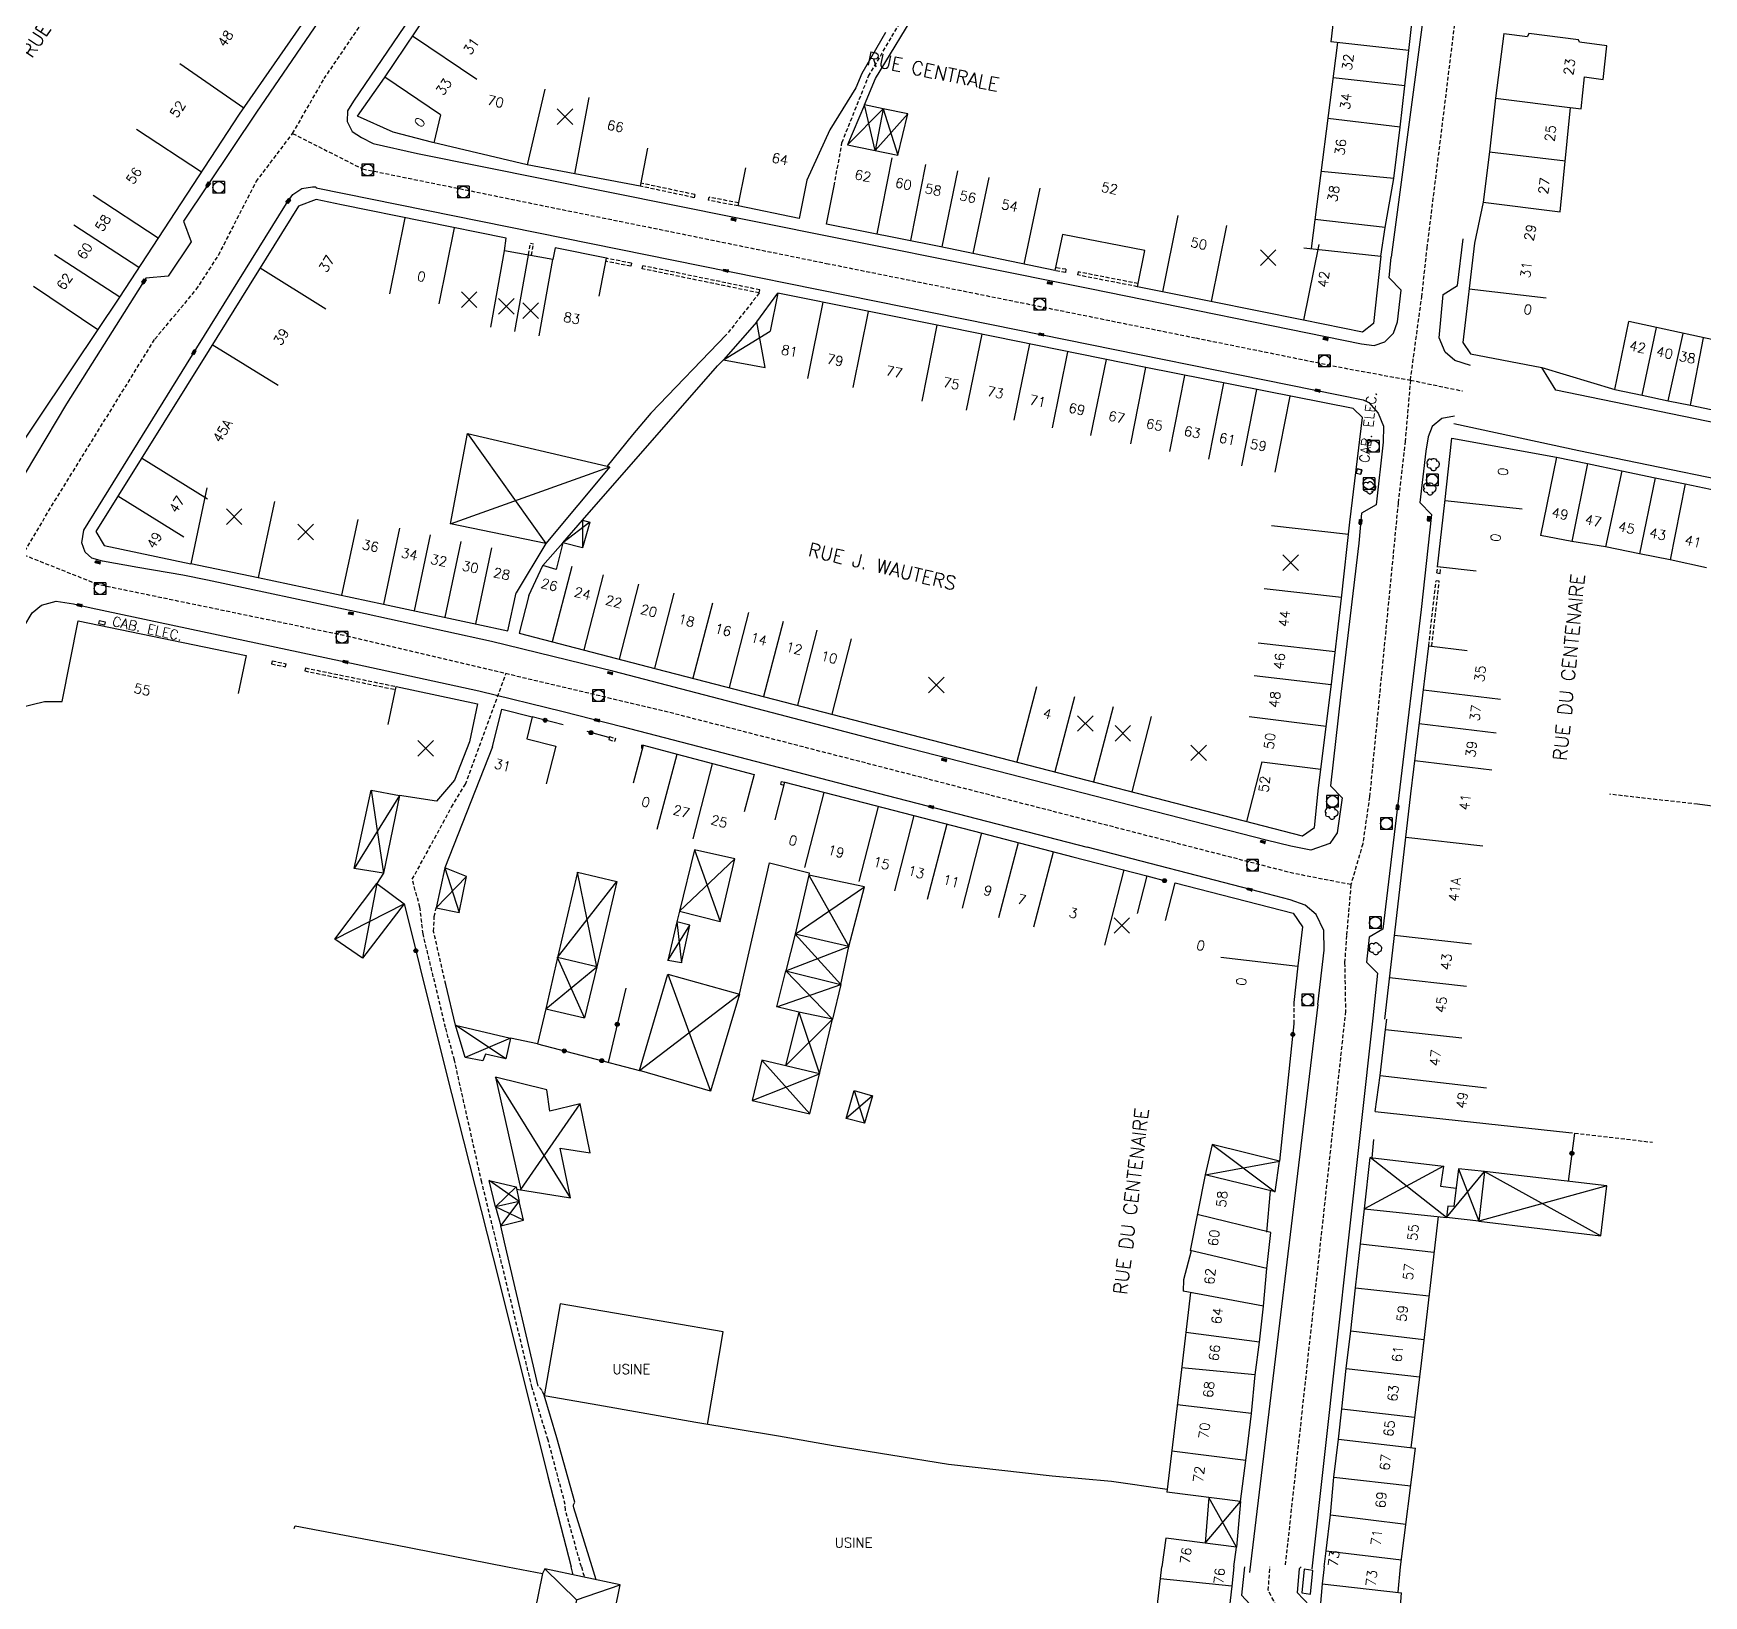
# Model space of a CAD drawing. Header units: millimetres. Extents: x 109000 to 110000, y 124000 to 125001.
# Drawn here: x 109136.8 to 109352, y 124496.3 to 124697.6 of the extents above; entities that cross this region are included whole.
import ezdxf
from ezdxf.enums import TextEntityAlignment as Align

# ---------------------------------------------------------------- set-up
doc = ezdxf.new("R2010")
doc.units = ezdxf.units.MM
doc.linetypes.add('DASHED', pattern=[0.75, 0.5, -0.25])
doc.layers.get('0').update_dxf_attribs({"linetype": 'CONTINUOUS'})
for name, color, linetype in [('W0001', 6, 'DASHED'), ('W0008', 7, 'CONTINUOUS'), ('W0100', 7, 'CONTINUOUS'), ('W0112', 1, 'DASHED'), ('W0300', 7, 'CONTINUOUS'), ('W0322', 7, 'CONTINUOUS'), ('W0400', 7, 'CONTINUOUS'), ('W0420', 7, 'CONTINUOUS'), ('W0984', 7, 'CONTINUOUS'), ('W0989', 7, 'CONTINUOUS'), ('W0991', 7, 'CONTINUOUS'), ('W1102', 7, 'CONTINUOUS')]:
    doc.layers.add(name, color=color, linetype=linetype)
doc.styles.get("Standard").update_dxf_attribs({"font": 'romans.shx', "width": 0.85})

# ---------------------------------------------------------------- blocks, each defined once
blk = doc.blocks.new('t322o')
at = {"color": 0, "linetype": 'Continuous'}
for radius in [0.25, 0.15]:
    blk.add_circle((0, 0), radius, dxfattribs=at)
blk = doc.blocks.new('t991o')
at = {"color": 0, "linetype": 'Continuous'}
for p, q in [((-1, 1), (1, -1)), ((-1, -1), (1, 1))]:
    blk.add_line(p, q, dxfattribs=at)
blk = doc.blocks.new('T420')
for p, q in [((0.75, 0.75), (-0.75, 0.75)), ((-0.75, 0.75), (-0.75, -0.75)), ((0.75, 0.75), (0.75, -0.75)), ((0.75, -0.75), (-0.75, -0.75))]:
    blk.add_line(p, q)
blk.add_ellipse((0, 0), major_axis=(-0.53, 0.53), ratio=1, start_param=3.926991, end_param=10.210176)
blk = doc.blocks.new('T300')
for p, q in [((-0.8, 0.51), (-0.86, 0.34)), ((-0.86, 0.34), (-0.86, 0.17)), ((-0.86, 0.17), (-0.74, 0.06)), ((-0.69, 0.63), (-0.8, 0.51)), ((-0.8, -0.06), (-0.74, 0.06)), ((-0.74, 0.06), (-0.69, 0.11)), ((-0.57, 0.69), (-0.69, 0.63)), ((-0.46, 0.69), (-0.57, 0.69)), ((-0.29, 0.63), (-0.46, 0.69)), ((-0.29, 0.63), (-0.17, 0.74)), ((-0.23, 0.57), (-0.29, 0.63)), ((-0.17, 0.74), (-0.06, 0.8)), ((-0.06, 0.8), (0.06, 0.8)), ((0.06, 0.8), (0.23, 0.74)), ((0.23, 0.74), (0.34, 0.63)), ((0.34, 0.63), (0.4, 0.51)), ((0.46, 0.46), (0.34, 0.46)), ((0.4, 0.51), (0.4, 0.46)), ((0.57, 0.4), (0.46, 0.46)), ((0.57, 0.4), (0.69, 0.29)), ((0.69, 0.29), (0.74, 0.17)), ((0.74, 0.06), (0.69, -0.17)), ((0.74, 0.17), (0.74, 0.06)), ((-0.8, -0.17), (-0.8, -0.06)), ((-0.8, -0.23), (-0.8, -0.17)), ((-0.74, -0.34), (-0.8, -0.23)), ((-0.69, -0.4), (-0.74, -0.34)), ((-0.51, -0.46), (-0.69, -0.4)), ((-0.4, -0.46), (-0.51, -0.46)), ((-0.4, -0.46), (-0.34, -0.46)), ((-0.34, -0.46), (-0.34, -0.4)), ((-0.34, -0.51), (-0.34, -0.46)), ((-0.29, -0.63), (-0.34, -0.51)), ((-0.17, -0.74), (-0.29, -0.63)), ((-0.06, -0.8), (-0.17, -0.74)), ((0.06, -0.8), (-0.06, -0.8)), ((0.17, -0.74), (0.06, -0.8)), ((0.23, -0.69), (0.17, -0.74)), ((0.29, -0.46), (0.23, -0.46)), ((0.29, -0.63), (0.23, -0.69)), ((0.46, -0.4), (0.29, -0.46)), ((0.34, -0.51), (0.29, -0.63)), ((0.34, -0.51), (0.34, -0.46)), ((0.57, -0.34), (0.46, -0.4)), ((0.63, -0.29), (0.57, -0.34)), ((0.69, -0.17), (0.63, -0.29))]:
    blk.add_line(p, q)
blk = doc.blocks.new('T400')
for p, q in [((-0.15, 0.3), (0.15, 0.3)), ((-0.15, -0.25), (-0.15, 0.3)), ((-0.15, 0.15), (0.15, 0.15)), ((-0.15, 0), (0.15, 0)), ((0.15, 0.3), (0.15, -0.25)), ((-0.15, -0.15), (0.15, -0.15)), ((-0.15, -0.25), (-0.15, -0.3)), ((-0.15, -0.3), (0.15, -0.3)), ((0.15, -0.3), (0.15, -0.25))]:
    blk.add_line(p, q)

msp = doc.modelspace()

# ---------------------------------------------------------------- linework, layer by layer
at = {"layer": 'W0001'}
msp.add_line((109314.21, 124652.92), (109320.92, 124651.53), dxfattribs=at)
for points in [[(109239.97, 124677.95), (109240.97, 124683.52), (109244.39, 124692.07), (109247.41, 124697.21), (109250.77, 124702.81), (109252.72, 124706.29), (109257.24, 124712.16), (109262.34, 124716.93), (109273.18, 124725.71), (109274.39, 124727), (109275.04, 124728.71), (109280.72, 124750)], [(109316.36, 124669.94), (109325.2, 124741.64), (109325.66, 124743.72), (109326.02, 124746.69), (109326.29, 124750)], [(109170.19, 124684.7), (109174.25, 124691.77), (109183.62, 124705.54)], [(109131.44, 124623.8), (109139.53, 124637.32), (109152.44, 124658.21), (109157.77, 124664.59), (109160.66, 124669.04), (109165.5, 124678.5), (109170.19, 124684.7), (109179.21, 124680.14), (109238.95, 124667.97), (109286.56, 124658.36), (109306.39, 124654.34), (109314.21, 124652.92), (109313.52, 124645.07), (109312.62, 124637.07), (109308.94, 124599.22), (109308.06, 124593.19), (109306.54, 124587.91), (109299.17, 124589.35), (109218.56, 124610.15), (109177.56, 124619.85), (109145.1, 124626.58), (109135.41, 124630.44)], [(109314.21, 124652.92), (109315.66, 124663.65), (109316.36, 124669.94)], [(109207.39, 124500), (109205.33, 124507.34), (109205.31, 124508.04), (109203.1, 124516.33), (109201.05, 124523.09), (109194.56, 124549.56), (109191.04, 124565.3), (109189.89, 124569.49), (109187, 124581.56), (109186.59, 124585), (109185.61, 124588.6), (109190.67, 124597.9), (109192.45, 124600.84), (109197.67, 124615.09)], [(109306.54, 124587.91), (109305.97, 124581.36), (109305.73, 124577.84), (109305.84, 124571.59)], [(109207.39, 124500), (109207.77, 124498.66)]]:
    msp.add_lwpolyline(points, dxfattribs=at)
at = {"layer": 'W0001', "flags": 128}
msp.add_lwpolyline([(109305.84, 124571.59), (109298.07, 124500.2)], dxfattribs=at)
at = {"layer": 'W0001'}
msp.add_lwpolyline([(109417.98, 124328.29), (109398.76, 124336.85), (109396.29, 124337.89), (109330.29, 124365.67), (109302.06, 124377.5), (109301.2, 124378.76), (109296.74, 124380.72), (109293.19, 124381.15, -0.394738), (109283.92, 124392.13), (109285.38, 124404.7), (109286.37, 124405.98), (109292.8, 124462.14), (109296.02, 124490.3), (109296.99, 124491.17), (109297.3, 124494.25), (109296.59, 124495.62), (109295.89, 124496.99), (109296.11, 124500)], format="xyb", dxfattribs=at)
at = {"layer": 'W0008'}
msp.add_line((109246.8, 124599.42), (109272.55, 124592.76), dxfattribs=at)
for points in [[(109321.8, 124750), (109321.67, 124749.51), (109323.41, 124747.46), (109323.1, 124744.8), (109320.85, 124743.16), (109317.16, 124711.94), (109316.03, 124700.99), (109311.74, 124668.76)], [(109179.83, 124708.4), (109165.54, 124687.43), (109156.12, 124673.39), (109157.12, 124670.75), (109154.15, 124666.3), (109151.29, 124666.07), (109141.04, 124649.88), (109131.69, 124634.24), (109125.12, 124622.63), (109117.75, 124609.1), (109111.81, 124597.17), (109102.58, 124578.17)], [(109187.54, 124702.89), (109178.02, 124688.86), (109177.24, 124687.62), (109177.21, 124686.25), (109177.87, 124684.95), (109179.06, 124684.19), (109180.58, 124683.43), (109186.29, 124682.11), (109227.51, 124673.82), (109272.88, 124664.71), (109307.89, 124657.62), (109309.54, 124657.39), (109310.9, 124657.86), (109312.03, 124658.97), (109312.52, 124660.42), (109313.01, 124664.53), (109311.48, 124666.12), (109311.74, 124668.76)], [(109248.31, 124605.79), (109211.6, 124615.37), (109195.8, 124619.26), (109178.16, 124623.09), (109159.24, 124627.13), (109156.05, 124627.78), (109150.24, 124628.77), (109145.68, 124629.59), (109144.3, 124629.99), (109143.47, 124630.75), (109143.02, 124631.96), (109143.29, 124633.6), (109157.84, 124657.08), (109169.4, 124675.69), (109170.23, 124676.84), (109171.37, 124677.62), (109172.74, 124677.85), (109173.18, 124677.85), (109173.21, 124677.68), (109222.88, 124667.66), (109260.25, 124660.11), (109308.11, 124650.4), (109308.84, 124650.02), (109310.03, 124648.68), (109310.75, 124647.01), (109310.7, 124644.94), (109309.81, 124636.87), (109307.89, 124635.76), (109307.55, 124631.92), (109305.26, 124612.45), (109303.92, 124600.63), (109305.41, 124599.08), (109304.76, 124594.58), (109303.81, 124593.23), (109301.39, 124592.37), (109298.81, 124592.89), (109295.63, 124593.64), (109248.31, 124605.79)], [(109321.93, 124654.8), (109319.93, 124655.44), (109318.7, 124656.51), (109317.92, 124658.39), (109318.43, 124663.97), (109320.28, 124665.12), (109320.98, 124671.12)], [(109438.88, 124629.84), (109397.69, 124638.23), (109388.06, 124640.28), (109332.94, 124651.64), (109331.12, 124654.54)], [(109319.9, 124648.26), (109318.24, 124647.98), (109317, 124646.95), (109316.49, 124645.6), (109316.19, 124643.79), (109315.41, 124637.16), (109316.94, 124635.6), (109315.57, 124623.37), (109312.73, 124599.41), (109310.65, 124582.18), (109308.88, 124581.15), (109308.55, 124577.94), (109309.98, 124576.5), (109309.38, 124570.71)], [(109098.82, 124533.11), (109101.3, 124539.67), (109105.28, 124549.95), (109122.98, 124595.78), (109126.62, 124604.91), (109130.16, 124612.12), (109136.65, 124622.95), (109137.84, 124623.93), (109139.73, 124624.44), (109141.94, 124624.09), (109144.22, 124623.6), (109178.38, 124616.32), (109194.16, 124612.87), (109205.04, 124610.24), (109212.61, 124608.29), (109223.5, 124605.45), (109232.92, 124602.99), (109246.8, 124599.42)], [(109302.29, 124572.47), (109303.1, 124579.45), (109303.05, 124581.99), (109302.07, 124584.08), (109300.63, 124585.28), (109298.7, 124585.95), (109294.75, 124586.97), (109272.55, 124592.76)], [(109292.84, 124500), (109292.45, 124496.35), (109294.07, 124494.58), (109293.8, 124491.61), (109291.87, 124490.73), (109288.62, 124463.06), (109284.38, 124427.16), (109280.31, 124389.97), (109278.88, 124377.68), (109280.22, 124376.4), (109279.36, 124369.57)], [(109300.22, 124496.64), (109301.33, 124496.5), (109301.63, 124499.54), (109300.52, 124499.71), (109300.22, 124496.64)]]:
    msp.add_lwpolyline(points, dxfattribs=at)
for points in [[(109319.79, 124647.33), (109335.91, 124643.86), (109392.67, 124632.19), (109449.94, 124620.52), (109458.7, 124618.59, -0.383185), (109460.78, 124614.58), (109454.86, 124590.73), (109444.41, 124554.9), (109432.52, 124515.7), (109427.81, 124500)], [(109300.15, 124500), (109299.89, 124499.74), (109299.62, 124496.7), (109301.24, 124495), (109298.14, 124469.64), (109294.43, 124437.75), (109291.16, 124405.62), (109289.34, 124404.45), (109287.88, 124391.95, 0.314191), (109290.47, 124386.22, 0.069377), (109293.37, 124385.02), (109295.34, 124385.84), (109306.38, 124381.26), (109328.8, 124371.71), (109366, 124355.98), (109398.93, 124341.96), (109400.38, 124339.83), (109410.14, 124335.57, 0.463651), (109414.4, 124338.53), (109413.79, 124349.59)]]:
    msp.add_lwpolyline(points, format="xyb", dxfattribs=at)
at = {"layer": 'W0100'}
for points in [[(109243.85, 124688.4), (109245.28, 124691.79), (109249.16, 124698.15), (109253.82, 124706.15), (109257.16, 124710.39), (109264.21, 124717.05), (109275.56, 124726.3), (109276.61, 124730.54), (109277.25, 124732.87), (109281.86, 124750)], [(109178.5, 124708.93), (109173.68, 124702.17), (109163.31, 124687.18), (109152.82, 124671.19), (109147.9, 124663.63), (109141.95, 124654.76), (109136.75, 124646.98), (109130.24, 124637.23), (109128.76, 124636.82), (109121.08, 124640.74), (109110.87, 124645.99), (109113.84, 124651.53)], [(109305.48, 124709.9), (109303.94, 124696.51)], [(109215.9, 124682.83), (109214.97, 124677.92), (109200.4, 124680.68), (109188.24, 124683.56), (109183.15, 124684.86), (109178.56, 124686.92), (109182.01, 124691.88), (109188.67, 124701.77)], [(109314.01, 124695.38), (109314.81, 124702.84)], [(109326.22, 124697.58), (109325.18, 124689.25)], [(109326.22, 124697.58), (109329.29, 124697.19)], [(109333.51, 124674.62), (109334.85, 124688.04), (109336.21, 124687.9), (109336.64, 124692), (109339.03, 124691.64), (109339.52, 124695.98), (109335.97, 124696.47), (109335.84, 124696.78), (109329.47, 124697.58), (109329.29, 124697.19)], [(109304.81, 124696.41), (109301.42, 124669.89)], [(109314.01, 124695.38), (109303.94, 124696.51)], [(109313.48, 124690.84), (109314.01, 124695.38)], [(109313.48, 124690.84), (109304.24, 124691.89)], [(109312.88, 124685.51), (109313.48, 124690.84)], [(109325.18, 124689.25), (109324.38, 124682.33)], [(109325.18, 124689.25), (109335.1, 124688.01)], [(109245.26, 124682.52), (109243.85, 124688.4), (109241.68, 124683.26), (109246.29, 124687.87), (109243.85, 124688.4)], [(109248.15, 124681.93), (109249.47, 124687.23), (109246.29, 124687.87), (109245.26, 124682.52), (109249.47, 124687.23)], [(109246.29, 124687.87), (109248.15, 124681.93)], [(109312.88, 124685.51), (109303.57, 124686.64)], [(109312.08, 124678.92), (109312.88, 124685.51)], [(109241.68, 124683.26), (109248.15, 124681.93)], [(109324.38, 124682.33), (109323.59, 124675.84)], [(109324.38, 124682.33), (109334.17, 124681.2)], [(109236.45, 124678.67), (109235.45, 124673.77), (109227.58, 124675.37), (109228.57, 124680.27)], [(109310.4, 124668.91), (109309.46, 124660.24), (109308.04, 124659.09), (109300.41, 124660.63), (109288.5, 124663.06), (109279.05, 124664.96), (109279.98, 124669.62), (109269.38, 124671.69), (109268.4, 124667.04), (109253.5, 124670.16), (109238.99, 124673.04), (109239.97, 124677.95)], [(109312.08, 124678.92), (109302.69, 124679.8)], [(109310.95, 124672.59), (109312.08, 124678.92)], [(109209.67, 124663.72), (109210.65, 124668.62), (109204.02, 124669.95), (109203.71, 124668.46), (109197.49, 124669.58), (109197.71, 124671.2), (109176.5, 124675.51), (109173.23, 124676.21), (109170.95, 124675.33), (109159.43, 124656.83), (109144.85, 124633.4), (109145.91, 124631.61), (109157.07, 124629.27), (109157.08, 124629.3), (109165.75, 124627.51), (109181.88, 124624.04), (109193.92, 124621.49), (109197.93, 124620.62), (109199, 124625.51)], [(109323.59, 124675.84), (109322.48, 124670.59)], [(109323.59, 124675.84), (109333.51, 124674.62)], [(109310.95, 124672.59), (109301.9, 124673.64)], [(109310.4, 124668.91), (109310.95, 124672.59)], [(109322.48, 124670.59), (109320.96, 124657.78), (109321.96, 124656.31), (109331.12, 124654.54)], [(109200.64, 124625.15), (109199.39, 124620.31), (109217.04, 124615.73), (109253.73, 124606.25), (109300.26, 124594.21), (109300.29, 124594.2), (109301.85, 124595.29), (109302.38, 124600.4), (109303.98, 124613.4), (109305.31, 124624.82), (109306.41, 124634.61), (109308.05, 124648.12), (109306.82, 124649.28), (109280.1, 124654.53), (109254.97, 124659.66), (109232.71, 124664.12), (109231.73, 124659.22)], [(109229.98, 124660.45), (109232.71, 124664.12)], [(109225.7, 124655.54), (109231.07, 124654.53), (109229.98, 124660.45), (109225.7, 124655.54), (109231.73, 124659.22)], [(109340.56, 124651.71), (109342.34, 124660.47)], [(109367.55, 124654.95), (109356.99, 124657.28), (109342.34, 124660.47)], [(109226.1, 124658.79), (109216.35, 124648.65), (109213.97, 124645.88), (109210.72, 124641.84)], [(109344.06, 124650.97), (109345.89, 124659.69)], [(109347.43, 124650.24), (109349.33, 124658.95)], [(109350.31, 124649.69), (109351.97, 124658.37)], [(109207.55, 124634.87), (109224.91, 124654.75), (109225.7, 124655.54)], [(109331.12, 124654.54), (109340.56, 124651.71)], [(109340.56, 124651.71), (109344.06, 124650.97)], [(109344.06, 124650.97), (109347.43, 124650.24)], [(109347.43, 124650.24), (109350.31, 124649.69)], [(109350.31, 124649.69), (109356.44, 124648.4)], [(109192.73, 124646.04), (109210.72, 124641.84), (109211.07, 124641.77), (109202.8, 124631.86), (109190.51, 124634.4), (109192.73, 124646.04), (109202.8, 124631.86)], [(109322.68, 124628.3), (109317.71, 124628.87), (109318.66, 124637.16), (109319.55, 124645.44)], [(109319.55, 124645.44), (109333.03, 124643)], [(109190.51, 124634.4), (109211.07, 124641.77)], [(109307.23, 124640.93), (109307.34, 124641.5), (109307.93, 124641.37), (109307.82, 124640.8), (109307.93, 124641.37), (109307.34, 124641.5), (109307.23, 124640.93), (109307.82, 124640.8)], [(109333.03, 124643), (109330.98, 124632.9)], [(109333.03, 124643), (109337.02, 124642.17)], [(109337.02, 124642.17), (109335, 124632.13)], [(109337.02, 124642.17), (109341.45, 124641.23)], [(109341.45, 124641.23), (109339.35, 124631.45)], [(109341.45, 124641.23), (109345.75, 124640.34)], [(109345.75, 124640.34), (109343.74, 124630.55)], [(109345.75, 124640.34), (109349.61, 124639.58)], [(109349.61, 124639.58), (109347.69, 124629.77)], [(109349.61, 124639.58), (109354.49, 124638.51)], [(109207.55, 124634.87), (109208.5, 124634.63), (109207.55, 124631.31), (109205.02, 124631.94), (109207.55, 124634.87), (109207.55, 124631.31)], [(109208.5, 124634.63), (109205.02, 124631.94)], [(109352.33, 124628.74), (109347.69, 124629.77), (109343.74, 124630.55), (109339.35, 124631.45), (109335, 124632.13), (109330.98, 124632.9), (109330.98, 124632.9)], [(109202.44, 124629.02), (109205.02, 124631.94)], [(109205.02, 124631.94), (109204.14, 124628.53), (109202.44, 124629.02)], [(109200.64, 124625.15), (109202.44, 124629.02)], [(109127.93, 124590.53), (109123.24, 124592.24), (109124.51, 124595.73), (109127.51, 124603.25), (109129.92, 124607.08), (109130.4, 124607.65), (109134.15, 124610.4), (109135.05, 124610.73), (109138.23, 124611.5), (109140.51, 124611.51), (109142.57, 124621.9), (109164.2, 124617.44), (109163.19, 124612.54)], [(109145.98, 124621.41), (109146.07, 124621.74), (109145.27, 124621.9), (109145.18, 124621.57), (109145.98, 124621.41)], [(109310.9, 124570.59), (109312.18, 124581.69), (109314.25, 124599.63), (109316.56, 124618.69), (109321.53, 124618.09)], [(109182.49, 124608.55), (109183.51, 124613.44), (109194.03, 124611.23), (109193, 124606.33)], [(109195.93, 124605.69), (109197.16, 124610.54), (109201.07, 124609.55), (109200.35, 124606.72), (109204.1, 124605.76), (109202.87, 124600.92)], [(109193, 124606.33), (109191.06, 124601.39), (109188.74, 124598.67), (109183.97, 124599.42)], [(109195.93, 124605.69), (109189.8, 124590.09)], [(109214.09, 124601.05), (109215.38, 124605.88), (109219.73, 124604.72), (109229.65, 124602.11), (109228.38, 124597.28)], [(109232.34, 124596.27), (109233.59, 124601.11), (109259.04, 124594.55), (109270.69, 124591.5), (109280.23, 124589.05), (109278.98, 124584.21)], [(109183.97, 124599.42), (109181.92, 124589.4), (109178.1, 124590.01), (109180.29, 124600.1), (109183.97, 124599.42), (109178.1, 124590.01)], [(109180.29, 124600.1), (109181.92, 124589.4)], [(109369.43, 124595.82), (109351.2, 124598.27)], [(109220.05, 124584.5), (109225.29, 124583.18), (109227.16, 124591.25), (109221.98, 124592.39), (109220.05, 124584.5)], [(109221.98, 124592.39), (109225.29, 124583.18)], [(109188.68, 124584.93), (109191.66, 124584.31), (109192.6, 124588.97), (109189.8, 124590.09), (109188.68, 124584.93), (109192.6, 124588.97)], [(109189.8, 124590.09), (109191.66, 124584.31)], [(109206.91, 124589.5), (109211.97, 124588.3), (109209.38, 124577.34), (109204.31, 124578.54), (109211.97, 124588.3)], [(109209.38, 124577.34), (109206.91, 124589.5), (109204.31, 124578.54)], [(109227.16, 124591.25), (109220.05, 124584.5)], [(109227.76, 124573.78), (109231.62, 124590.73)], [(109231.62, 124590.73), (109236.76, 124589.45)], [(109236.76, 124589.45), (109236.68, 124589.14)], [(109181.04, 124588.04), (109184.58, 124585.45), (109179.19, 124578.43), (109175.65, 124580.88), (109181.04, 124588.04), (109179.19, 124578.43)], [(109181.92, 124589.4), (109181.04, 124588.04)], [(109236.68, 124589.14), (109234.94, 124581.55), (109243.86, 124587.64)], [(109241.87, 124579.93), (109243.86, 124587.64), (109236.68, 124589.14), (109241.87, 124579.93)], [(109282.64, 124583.3), (109283.89, 124588.15), (109299.09, 124584.22), (109300.3, 124582.49), (109299.71, 124577.43), (109299.17, 124572.73)], [(109175.65, 124580.88), (109184.58, 124585.45)], [(109184.58, 124585.45), (109185.61, 124581.36)], [(109220.29, 124577.82), (109221.37, 124582.7), (109219.69, 124583.12), (109218.54, 124578.12), (109221.37, 124582.7)], [(109219.69, 124583.12), (109220.29, 124577.82), (109218.54, 124578.12)], [(109220.05, 124584.5), (109219.69, 124583.12)], [(109240.84, 124575.05), (109241.87, 124579.93), (109234.94, 124581.55), (109233.73, 124576.79), (109241.87, 124579.93)], [(109234.94, 124581.55), (109240.84, 124575.05)], [(109186.56, 124577.34), (109189.9, 124564.05), (109196.79, 124536.78), (109203.07, 124511.63), (109206.06, 124500)], [(109204.31, 124578.54), (109202.81, 124571.92), (109207.81, 124570.77), (109204.31, 124578.54)], [(109202.81, 124571.92), (109209.38, 124577.34), (109207.81, 124570.77)], [(109235.42, 124571.49), (109232.59, 124572.16), (109233.73, 124576.79), (109240.84, 124575.05), (109239.76, 124570.59), (109233.73, 124576.79)], [(109191.17, 124569.81), (109189.92, 124575.04)], [(109214.86, 124563.97), (109218.54, 124576.37), (109227.76, 124573.78), (109224.03, 124561.32), (109214.86, 124563.97), (109227.76, 124573.78)], [(109218.54, 124576.37), (109224.03, 124561.32)], [(109232.59, 124572.16), (109240.84, 124575.05)], [(109202.81, 124571.92), (109201.72, 124567.4), (109198.26, 124568.13)], [(109238.07, 124563.54), (109239.76, 124570.59), (109235.42, 124571.49), (109233.7, 124564.57), (109239.76, 124570.59)], [(109235.42, 124571.49), (109238.07, 124563.54)], [(109311, 124569.25), (109311.16, 124570.56)], [(109198.26, 124568.13), (109197.64, 124565.46), (109195.03, 124566.08), (109194.71, 124565.21), (109192.41, 124565.64), (109191.17, 124569.81), (109198.26, 124568.13), (109192.41, 124565.64)], [(109197.64, 124565.46), (109191.17, 124569.81)], [(109310.3, 124563.3), (109311, 124569.25)], [(109311, 124569.25), (109320.85, 124568.18)], [(109298.9, 124567.16), (109297.33, 124552.28)], [(109236.81, 124558.36), (109238.07, 124563.54), (109230.66, 124565.29), (109229.39, 124560.11), (109236.81, 124558.36), (109230.66, 124565.29)], [(109199.04, 124548.69), (109206, 124547.55), (109204.64, 124553.96), (109208.53, 124553.35), (109207.23, 124559.68), (109203.34, 124558.73), (109202.93, 124561.46), (109196.32, 124563.09), (109199.58, 124548.61), (109207.23, 124559.68)], [(109206, 124547.55), (109196.32, 124563.09)], [(109229.39, 124560.11), (109238.07, 124563.54)], [(109309.67, 124558.69), (109310.3, 124563.3)], [(109310.3, 124563.3), (109324, 124561.74)], [(109242.53, 124561.38), (109244.88, 124560.71), (109243.86, 124557.16), (109241.51, 124557.76), (109242.53, 124561.38), (109243.86, 124557.16)], [(109244.88, 124560.71), (109241.51, 124557.76)], [(109309.67, 124558.69), (109334.61, 124555.98)], [(109309.27, 124552.71), (109309.47, 124555.06)], [(109297.33, 124552.28), (109288.65, 124554.45), (109287.74, 124550.53), (109297.33, 124552.28)], [(109288.65, 124554.45), (109296.79, 124548.31), (109297.33, 124552.28)], [(109318.48, 124551.62), (109308.28, 124546.16), (109309.03, 124552.74)], [(109318.86, 124545.04), (109309.03, 124552.74), (109318.48, 124551.62), (109318.09, 124549.06), (109320.09, 124548.8)], [(109323.76, 124550.94), (109320.41, 124551.28), (109319.78, 124546.44), (109319.01, 124546.49), (109318.86, 124545.04), (109323.76, 124550.94)], [(109320.41, 124551.28), (109323.03, 124544.55), (109318.86, 124545.04)], [(109339.5, 124549.1), (109323.76, 124550.94), (109323.03, 124544.55), (109338.73, 124542.67), (109339.5, 124549.1), (109323.03, 124544.55)], [(109323.76, 124550.94), (109338.73, 124542.67)], [(109196.32, 124546.39), (109195.5, 124549.8), (109198.98, 124548.98), (109199.39, 124547.08)], [(109199.39, 124547.08), (109195.5, 124549.8)], [(109198.98, 124548.98), (109196.32, 124546.39)], [(109287.74, 124550.53), (109285.81, 124540.78)], [(109296.79, 124548.31), (109287.74, 124550.53)], [(109197, 124543.94), (109199.93, 124544.69), (109199.39, 124547.08), (109196.32, 124546.39), (109197, 124543.94), (109199.39, 124547.08)], [(109199.93, 124544.69), (109196.32, 124546.39)], [(109295.69, 124543.13), (109296.17, 124548.46)], [(109296.24, 124543.07), (109286.73, 124545.4)], [(109307.77, 124541.61), (109308.28, 124546.16)], [(109308.28, 124546.16), (109318.86, 124545.04)], [(109317.76, 124545.16), (109315.57, 124526.26), (109314.25, 124515.35)], [(109197.48, 124541.83), (109197, 124543.94)], [(109295.7, 124538.43), (109296.24, 124543.07)], [(109201.84, 124523.29), (109197.48, 124541.83)], [(109285.96, 124540.74), (109284.97, 124536.98), (109284.91, 124535.54)], [(109295.7, 124538.43), (109285.81, 124540.78)], [(109307.14, 124535.98), (109307.77, 124541.61)], [(109307.77, 124541.61), (109317.22, 124540.55)], [(109295.28, 124533.61), (109295.7, 124538.43)], [(109306.51, 124530.42), (109307.14, 124535.98)], [(109307.14, 124535.98), (109316.57, 124534.91)], [(109223.64, 124518.37), (109225.65, 124530.3), (109204.68, 124533.91), (109202.62, 124522.04)], [(109285.89, 124535.35), (109284.61, 124524.69), (109282.83, 124509.62)], [(109295.28, 124533.61), (109284.91, 124535.54)], [(109294.74, 124528.97), (109295.28, 124533.61)], [(109294.74, 124528.97), (109285.27, 124530.19)], [(109305.94, 124525.55), (109306.51, 124530.42)], [(109306.51, 124530.42), (109315.92, 124529.31)], [(109294.19, 124524.75), (109294.74, 124528.97)], [(109294.19, 124524.75), (109284.72, 124525.67)], [(109305.37, 124520.36), (109305.94, 124525.55)], [(109305.94, 124525.55), (109315.36, 124524.51)], [(109293.71, 124519.76), (109294.19, 124524.75)], [(109282.87, 124509.99), (109275.69, 124511.02), (109268.03, 124511.68), (109254.71, 124513.19), (109239.82, 124515.6), (109232.77, 124516.86), (109222.16, 124518.61), (109208.77, 124520.96), (109202.62, 124522.04)], [(109293.71, 124519.76), (109284.16, 124520.9)], [(109292.99, 124513.73), (109293.71, 124519.76)], [(109304.92, 124516.44), (109305.37, 124520.36)], [(109305.37, 124520.36), (109314.73, 124519.3)], [(109304.35, 124511.57), (109304.92, 124516.44)], [(109304.92, 124516.44), (109314.86, 124515.28)], [(109292.99, 124513.73), (109283.45, 124514.93)], [(109312.93, 124500), (109314.86, 124515.28)], [(109292.32, 124508.43), (109292.99, 124513.73)], [(109303.91, 124506.7), (109304.35, 124511.57)], [(109304.35, 124511.57), (109314.25, 124510.45)], [(109292.32, 124508.43), (109282.83, 124509.62)], [(109288.23, 124508.94), (109287.78, 124503.05), (109292.32, 124508.43), (109291.78, 124502.53), (109288.23, 124508.94)], [(109303.34, 124502.08), (109303.91, 124506.7)], [(109303.91, 124506.7), (109313.62, 124505.5)], [(109170.37, 124504.94), (109170.5, 124505.3), (109183.21, 124502.89), (109197.86, 124500)], [(109282.69, 124503.72), (109282.19, 124500)], [(109291.78, 124502.53), (109282.69, 124503.72)], [(109291.45, 124500), (109291.78, 124502.53)], [(109303.09, 124500), (109303.34, 124502.08)], [(109303.34, 124502.08), (109313.04, 124500.92)], [(109197.86, 124500), (109202.38, 124499.15)], [(109202.67, 124499.73), (109202.38, 124499.15), (109197.91, 124477.19), (109207.83, 124475.24), (109212.4, 124497.69), (109202.67, 124499.73), (109206.76, 124495.75), (109203.45, 124479.13), (109197.91, 124477.19)], [(109206.33, 124498.96), (109206.06, 124500)], [(109209.28, 124498.34), (109208.77, 124500)], [(109280.62, 124486.55), (109282.19, 124500)], [(109291.45, 124500), (109291.18, 124497.51)], [(109303.09, 124500), (109302.84, 124497.8)], [(109312.63, 124496.73), (109312.93, 124500)], [(109206.76, 124495.75), (109212.4, 124497.69)], [(109291.18, 124497.51), (109282, 124498.45)], [(109291.18, 124497.51), (109290.53, 124491.59)], [(109302.84, 124497.8), (109302.46, 124493.32)], [(109302.84, 124497.8), (109313.05, 124496.68)], [(109312.71, 124491.94), (109313.05, 124496.68)]]:
    msp.add_lwpolyline(points, dxfattribs=at)
at = {"layer": 'W0100', "flags": 128}
for points in [[(109202.8, 124631.86), (109199, 124625.51)], [(109302.29, 124572.47), (109293.49, 124499.28)], [(109309.38, 124570.71), (109301.5, 124499.74)]]:
    msp.add_lwpolyline(points, dxfattribs=at)
at = {"layer": 'W0100'}
msp.add_lwpolyline([(109208.77, 124500), (109206.41, 124507.61, -0.237711), (109206.55, 124508.36), (109204.23, 124516.61), (109202.59, 124522.13)], format="xyb", dxfattribs=at)
at = {"layer": 'W0112'}
for p, q in [((109222.02, 124676.82), (109221.94, 124676.43)), ((109223.78, 124676.09), (109223.86, 124676.48)), ((109200.97, 124669.01), (109201.22, 124670.48)), ((109213.84, 124667.98), (109213.76, 124667.59)), ((109215.23, 124667.27), (109215.31, 124667.66)), ((109269.83, 124667.2), (109269.76, 124666.8)), ((109271.39, 124666.86), (109271.31, 124666.47)), ((109230.32, 124664.15), (109230.4, 124664.55)), ((109317.91, 124627.03), (109317.51, 124627.08)), ((109317.62, 124628.07), (109318.02, 124628.02)), ((109167.56, 124616.75), (109167.48, 124616.36)), ((109169.29, 124615.97), (109169.37, 124616.36)), ((109171.84, 124615.84), (109171.76, 124615.45)), ((109211.02, 124606.99), (109210.91, 124606.61)), ((109211.8, 124606.76), (109211.68, 124606.37)), ((109215.14, 124605.88), (109215.15, 124605.48)), ((109215.15, 124605.48), (109215.28, 124605.48)), ((109233.15, 124601.22), (109233.05, 124600.84))]:
    msp.add_line(p, q, dxfattribs=at)
for points in [[(109221.94, 124676.43), (109214.97, 124677.92)], [(109222.02, 124676.82), (109215.05, 124678.31)], [(109227.58, 124675.37), (109223.78, 124676.09)], [(109227.65, 124675.76), (109223.86, 124676.48)], [(109200.6, 124669.09), (109200.85, 124670.56), (109201.22, 124670.48)], [(109213.76, 124667.59), (109210.57, 124668.23)], [(109213.84, 124667.98), (109210.65, 124668.62)], [(109230.32, 124664.15), (109215.23, 124667.27)], [(109230.4, 124664.55), (109215.31, 124667.66)], [(109269.76, 124666.8), (109268.4, 124667.04)], [(109269.83, 124667.2), (109268.47, 124667.43)], [(109279.05, 124664.96), (109271.31, 124666.47)], [(109279.12, 124665.36), (109271.39, 124666.86)], [(109230.32, 124664.15), (109226.1, 124658.79)], [(109317.62, 124628.07), (109317.71, 124628.87)], [(109318.02, 124628.02), (109318.11, 124628.82)], [(109316.56, 124618.69), (109317.51, 124627.08)], [(109316.96, 124618.65), (109317.91, 124627.03)], [(109167.48, 124616.36), (109169.29, 124615.97)], [(109167.56, 124616.75), (109169.37, 124616.36)], [(109171.76, 124615.45), (109183.43, 124613.05)], [(109171.84, 124615.84), (109183.51, 124613.44)], [(109211.02, 124606.99), (109211.8, 124606.76)], [(109210.91, 124606.61), (109211.68, 124606.37)], [(109215.14, 124605.88), (109215.38, 124605.88)], [(109233.05, 124600.84), (109233.49, 124600.72)], [(109233.15, 124601.22), (109233.59, 124601.11)], [(109351.2, 124598.27), (109339.89, 124599.55)], [(109189.92, 124575.04), (109188.36, 124581.88), (109188.43, 124583.81), (109188.68, 124584.93)], [(109299.17, 124572.73), (109299.2, 124569.99)], [(109334.61, 124555.98), (109345.41, 124554.72)], [(109202.59, 124522.13), (109202.32, 124522.74), (109201.84, 124523.29)]]:
    msp.add_lwpolyline(points, dxfattribs=at)
at = {"layer": 'W0322'}
for p, q in [((109205.03, 124608.49), (109201.07, 124609.54)), ((109210.92, 124606.86), (109208.14, 124607.63)), ((109280.23, 124589.05), (109282.76, 124588.36))]:
    msp.add_line(p, q, dxfattribs=at)
for points in [[(109185.61, 124581.36), (109186.56, 124577.34)], [(109213.11, 124574.57), (109210.85, 124565.01)], [(109299.2, 124569.99), (109298.9, 124567.16)], [(109201.72, 124567.4), (109214.86, 124563.97)], [(109335.34, 124555.89), (109334.55, 124549.68)]]:
    msp.add_lwpolyline(points, dxfattribs=at)
at = {"layer": 'W0989'}
msp.add_lwpolyline([(109246.56, 124697.73), (109243.53, 124692.43), (109242.74, 124690.57), (109239.41, 124685.18), (109236.45, 124678.67)], dxfattribs=at)
at = {"layer": 'W1102'}
for p, q in [((109193.93, 124691.67), (109185.63, 124697.26)), ((109155.66, 124693.71), (109163.89, 124688.02)), ((109189.25, 124687.11), (109182.06, 124691.95)), ((109202.7, 124690.41), (109200.39, 124680.68)), ((109208.36, 124689.35), (109206.5, 124679.52)), ((109189.25, 124687.11), (109188.4, 124683.52)), ((109150.09, 124685.25), (109158.45, 124679.77)), ((109247.41, 124681.57), (109245.46, 124671.76)), ((109251.73, 124680.71), (109249.78, 124670.9)), ((109255.87, 124679.88), (109253.82, 124670.09)), ((109259.88, 124679.04), (109257.83, 124669.25)), ((109266.45, 124677.67), (109264.4, 124667.88)), ((109144.5, 124676.74), (109152.87, 124671.25)), ((109182.7, 124664.04), (109184.69, 124673.84)), ((109284.24, 124674.12), (109282.27, 124664.32)), ((109142.01, 124672.92), (109150.39, 124667.46)), ((109189.05, 124662.75), (109191.05, 124672.55)), ((109290.53, 124672.86), (109288.52, 124663.06)), ((109139.53, 124669.1), (109147.91, 124663.64)), ((109195.72, 124659.74), (109197.49, 124669.58)), ((109302.41, 124670.42), (109300.41, 124660.63)), ((109300.46, 124669.99), (109310.4, 124668.91)), ((109174.48, 124662.08), (109165.99, 124667.37)), ((109198.81, 124659.19), (109200.58, 124669.03)), ((109201.94, 124658.62), (109203.71, 124668.46)), ((109136.8, 124665.04), (109145.11, 124659.46)), ((109236.58, 124653.15), (109238.55, 124662.95)), ((109331.71, 124663.47), (109321.77, 124664.65)), ((109242.43, 124651.97), (109244.4, 124661.78)), ((109251.28, 124650.2), (109253.24, 124660.01)), ((109257.01, 124649.04), (109259.02, 124658.83)), ((109168.33, 124652.21), (109159.84, 124657.49)), ((109263.15, 124647.78), (109265.15, 124657.58)), ((109263.15, 124647.78), (109265.15, 124657.58)), ((109268.07, 124646.78), (109270.08, 124656.57)), ((109273.03, 124645.77), (109275.03, 124655.56)), ((109278.17, 124644.72), (109280.1, 124654.53)), ((109283.21, 124643.73), (109285.14, 124653.54)), ((109288.23, 124642.74), (109290.15, 124652.55)), ((109292.49, 124641.9), (109294.42, 124651.72)), ((109296.8, 124641.06), (109298.73, 124650.87)), ((109159.23, 124637.6), (109150.74, 124642.88)), ((109159.12, 124639.06), (109157.07, 124629.27)), ((109156.18, 124632.69), (109147.69, 124637.97)), ((109167.85, 124637.29), (109165.75, 124627.51)), ((109328.62, 124636.29), (109318.68, 124637.37)), ((109178.58, 124634.98), (109176.48, 124625.21)), ((109183.97, 124633.83), (109181.89, 124624.04)), ((109187.92, 124632.99), (109185.85, 124623.21)), ((109296.3, 124634.21), (109306.24, 124633.08)), ((109191.87, 124632.15), (109189.79, 124622.37)), ((109195.83, 124631.31), (109193.75, 124621.53)), ((109206.15, 124628.89), (109203.63, 124619.21)), ((109210.21, 124627.84), (109207.69, 124618.16)), ((109214.77, 124626.65), (109212.26, 124616.97)), ((109295.38, 124626.08), (109305.32, 124624.96)), ((109219.32, 124625.47), (109216.8, 124615.79)), ((109224.27, 124624.19), (109221.77, 124614.51)), ((109228.93, 124622.98), (109226.43, 124613.3)), ((109233.38, 124621.84), (109230.87, 124612.15)), ((109237.72, 124620.71), (109235.22, 124611.03)), ((109242.15, 124619.57), (109239.65, 124609.89)), ((109294.57, 124619.09), (109304.51, 124617.94)), ((109266.01, 124613.4), (109263.5, 124603.72)), ((109294.08, 124614.85), (109304.01, 124613.7)), ((109270.91, 124612.13), (109268.4, 124602.45)), ((109325.79, 124611.76), (109315.87, 124612.97)), ((109275.9, 124610.84), (109273.39, 124601.16)), ((109280.8, 124609.57), (109278.3, 124599.89)), ((109293.43, 124609.56), (109303.36, 124608.33)), ((109325.27, 124607.45), (109315.34, 124608.65)), ((109217.15, 124595.06), (109219.73, 124604.72)), ((109221.78, 124593.82), (109224.29, 124603.5)), ((109295.08, 124603.74), (109293.09, 124596.07)), ((109295.08, 124603.74), (109302.68, 124602.8)), ((109324.69, 124602.65), (109314.76, 124603.86)), ((109236.18, 124590.12), (109238.67, 124599.8)), ((109243.18, 124588.31), (109245.68, 124598)), ((109247.79, 124587.13), (109250.28, 124596.81)), ((109252, 124586.04), (109254.5, 124595.73)), ((109256.5, 124584.88), (109258.99, 124594.57)), ((109323.53, 124592.86), (109313.6, 124594)), ((109261.16, 124583.66), (109263.7, 124593.33)), ((109265.69, 124582.47), (109268.23, 124592.14)), ((109274.84, 124580.11), (109277.32, 124589.8)), ((109322.07, 124580.23), (109312.14, 124581.37)), ((109289.77, 124578.55), (109299.71, 124577.41)), ((109321.45, 124574.77), (109311.51, 124575.91))]:
    msp.add_line(p, q, dxfattribs=at)

# ---------------------------------------------------------------- block references
at = {"layer": 'W0300'}
for p in [(109317.19, 124642.03), (109308.98, 124639.04), (109316.74, 124638.9), (109304.1, 124597.1), (109304.1, 124597.1), (109309.75, 124579.65)]:
    msp.add_blockref('T300', p, dxfattribs=at)
at = {"layer": 'W0322'}
for p, rotation in [((109202.73, 124609.1), 165.0974559626582), ((109208.63, 124607.49), 164.6544391684228), ((109282.52, 124588.43), 344.7277054478301), ((109186.07, 124579.4), 283.3594010061914), ((109212.01, 124569.91), 256.640563809666), ((109299.05, 124568.61), 263.9225324526641), ((109205.19, 124566.49), 345.3586408178901), ((109210.02, 124565.23), 345.3586408178901), ((109335.01, 124553.29), 262.6825881304016)]:
    msp.add_blockref('t322o', p, dxfattribs=dict(at, rotation=rotation))
at = {"layer": 'W0400'}
for p, rotation in [((109159.3, 124678.12), 326.4680672725275), ((109169.63, 124676), 144.4623222080256), ((109227.03, 124673.62), 78.57589471737607), ((109226.01, 124667.03), 78.66652135955322), ((109151.03, 124665.66), 327.7079001767394), ((109267.77, 124665.43), 78.85724499526765), ((109266.67, 124658.81), 78.8352162584581), ((109303.3, 124658.24), 78.64747513260274), ((109157.48, 124656.5), 148.4632699969792), ((109302.26, 124651.59), 78.15425548682283), ((109307.79, 124634.66), 355.2438251769216), ((109316.58, 124635.07), 354.0389784228576), ((109145.1, 124629.45), 74.28281423386687), ((109142.77, 124623.91), 77.43988029418735), ((109177.73, 124622.87), 77.88994403292162), ((109177.01, 124616.61), 78.26298935666667), ((109211.12, 124615.18), 76.46157371241377), ((109209.43, 124609.11), 75.45306207690848), ((109254.15, 124603.98), 76.21062417960287), ((109252.48, 124597.95), 75.59743288322572), ((109312.54, 124597.86), 172.6367459761887), ((109295.21, 124593.44), 75.70232820909942), ((109293.5, 124587.3), 75.96375653207352)]:
    msp.add_blockref('T400', p, dxfattribs=dict(at, rotation=rotation))
at = {"layer": 'W0420'}
for p in [(109179.85, 124680.01), (109160.68, 124677.75), (109192.18, 124677.16), (109266.45, 124662.67), (109303.13, 124655.38), (109309.44, 124644.38), (109308.86, 124639.6), (109317.01, 124640.06), (109145.39, 124626.07), (109176.55, 124619.79), (109209.59, 124612.26), (109304.16, 124598.63), (109304.16, 124598.63), (109311.11, 124595.78), (109293.86, 124590.41), (109309.68, 124583), (109300.95, 124573.03)]:
    msp.add_blockref('T420', p, dxfattribs=at)
at = {"layer": 'W0991', "rotation": 90}
for p in [(109205.28, 124686.88), (109295.87, 124668.7), (109192.93, 124663.29), (109197.73, 124662.43), (109200.86, 124661.87), (109162.65, 124635.33), (109171.88, 124633.35), (109298.78, 124629.41), (109253.13, 124613.63), (109272.32, 124608.67), (109277.15, 124607.42), (109187.33, 124605.48), (109286.93, 124604.89), (109277.02, 124582.65)]:
    msp.add_blockref('t991o', p, dxfattribs=at)

# ---------------------------------------------------------------- texts
at = {"layer": 'W0984'}
for rotation, p in [(83.5225, (109308.75, 124646.85)), (347.5219, (109151.49, 124620.9))]:
    msp.add_text('CAB. ELEC.', height=1.25, rotation=rotation, dxfattribs=at).set_placement(p, align=Align.MIDDLE)
at = {"layer": 'W0989'}
for s, rotation, p in [('RUE NEUVE', 56.9032, (109139.52, 124700.39)), ('RUE CENTRALE', 348.4877, (109252.69, 124692.71)), ('RUE J. WAUTERS', 346.6787, (109246.16, 124628.91)), ('RUE DU CENTENAIRE', 84.4492, (109334.64, 124615.94)), ('RUE DU CENTENAIRE', 83.2519, (109278.23, 124547.12))]:
    msp.add_text(s, height=1.75, rotation=rotation, dxfattribs=at).set_placement(p, align=Align.MIDDLE)
at = {"layer": 'W0991'}
for s, rotation, p in [('48', 55.3147, (109161.54, 124696.93)), ('31', 56.0431, (109193.2, 124695.96)), ('32', 83.2846, (109306.14, 124693.91)), ('23', 82.8691, (109334.68, 124693.29)), ('33', 56.0449, (109189.67, 124690.72)), ('52', 56.7576, (109155.37, 124687.84)), ('70', 346.6825, (109196.34, 124688.83)), ('34', 83.5759, (109305.88, 124688.85)), ('0', 55.1997, (109186.55, 124686.15)), ('66', 349.2608, (109211.78, 124685.64)), ('25', 83.4319, (109332.23, 124684.72)), ('64', 348.5139, (109232.99, 124681.41)), ('36', 83.0831, (109305.19, 124682.95)), ('56', 56.7556, (109149.75, 124679.27)), ('62', 348.7469, (109243.68, 124679.25)), ('60', 348.7462, (109248.9, 124678.21)), ('58', 348.7426, (109252.73, 124677.45)), ('52', 348.9583, (109275.45, 124677.64)), ('38', 79.8462, (109304.29, 124676.96)), ('27', 83.0023, (109331.42, 124677.95)), ('56', 348.193, (109257.19, 124676.54)), ('54', 348.1938, (109262.58, 124675.41)), ('58', 56.928, (109145.77, 124673.19)), ('50', 348.6226, (109286.95, 124670.52)), ('29', 79.5942, (109329.63, 124671.94)), ('60', 56.9256, (109143.41, 124669.56)), ('37', 58.0793, (109174.58, 124667.92)), ('0', 348.5008, (109186.79, 124666.27)), ('31', 83.2188, (109329.12, 124667.15)), ('62', 56.1473, (109140.81, 124665.63)), ('42', 83.7814, (109303.03, 124665.93)), ('0', 349.1101, (109329.33, 124662.02)), ('83', 349.7948, (109206.16, 124660.91)), ('39', 58.0781, (109168.72, 124658.51)), ('81', 348.67, (109234.21, 124656.68)), ('79', 348.6706, (109240.09, 124655.5)), ('42', 348.1209, (109343.48, 124657.19)), ('40', 347.7019, (109346.97, 124656.44)), ('38', 349.1684, (109349.88, 124655.84)), ('77', 348.6716, (109247.69, 124653.98)), ('75', 348.4579, (109255.05, 124652.5)), ('73', 348.4574, (109260.74, 124651.34)), ('71', 348.4563, (109266.2, 124650.22)), ('69', 348.4573, (109271.24, 124649.19)), ('45A', 58.0776, (109161.17, 124646.38)), ('67', 348.458, (109276.37, 124648.15)), ('65', 348.8861, (109281.23, 124647.17)), ('63', 348.8893, (109286.11, 124646.21)), ('61', 348.8906, (109290.63, 124645.33)), ('59', 348.8905, (109294.63, 124644.54)), ('0', 83.6697, (109326.12, 124641.11)), ('47', 58.0768, (109155.26, 124636.9)), ('49', 348.3501, (109333.5, 124635.7)), ('47', 347.915, (109337.77, 124634.8)), ('49', 58.0747, (109152.38, 124632.29)), ('0', 83.6692, (109325.18, 124632.63)), ('45', 348.3757, (109342.07, 124633.89)), ('43', 348.8798, (109346.08, 124633.09)), ('41', 347.56, (109350.64, 124632.13)), ('36', 347.8852, (109180.22, 124631.56)), ('34', 348.0313, (109185.26, 124630.49)), ('32', 348.0303, (109189.03, 124629.69)), ('30', 348.0305, (109193.09, 124628.83)), ('28', 347.7335, (109197.14, 124627.96)), ('26', 345.4362, (109203.27, 124626.54)), ('24', 345.4346, (109207.56, 124625.42)), ('22', 345.435, (109211.58, 124624.38)), ('20', 345.4355, (109216.1, 124623.2)), ('18', 345.5149, (109220.94, 124621.95)), ('44', 83.3861, (109297.95, 124622.18)), ('16', 345.5156, (109225.65, 124620.73)), ('14', 345.5153, (109230.26, 124619.54)), ('12', 345.5143, (109234.82, 124618.36)), ('10', 345.5142, (109239.32, 124617.2)), ('46', 83.3839, (109297.32, 124616.71)), ('35', 83.2909, (109323.19, 124615.1)), ('55', 348.3574, (109150.82, 124613.05)), ('48', 82.9719, (109296.73, 124611.77)), ('37', 83.2904, (109322.59, 124610.04)), ('4', 345.4983, (109267.44, 124609.93)), ('50', 82.9719, (109296.07, 124606.42)), ('39', 83.2909, (109322.05, 124605.38)), ('31', 345.7257, (109197.25, 124603.3)), ('52', 84.0792, (109295.39, 124600.88)), ('0', 345.0276, (109215.69, 124598.56)), ('27', 345.2689, (109220.28, 124597.34)), ('41', 83.2916, (109321.24, 124598.56)), ('25', 345.2654, (109225.15, 124596.06)), ('0', 345.5627, (109234.66, 124593.6)), ('19', 345.5636, (109240.21, 124592.18)), ('15', 345.564, (109246.06, 124590.67)), ('13', 345.5653, (109250.53, 124589.52)), ('11', 345.5698, (109255.04, 124588.36)), ('9', 345.2923, (109259.77, 124587.13)), ('41A', 83.2913, (109319.92, 124587.28)), ('7', 345.292, (109264.12, 124585.99)), ('3', 345.6215, (109270.78, 124584.25)), ('0', 345.5307, (109287.19, 124580.07)), ('43', 83.2908, (109318.82, 124577.97)), ('0', 83.4393, (109292.43, 124575.42)), ('45', 83.2897, (109318.17, 124572.45)), ('47', 83.32, (109317.41, 124565.6)), ('49', 82.1934, (109320.85, 124560.14)), ('58', 84.138, (109289.91, 124547.4)), ('60', 83.3279, (109288.88, 124542.4)), ('55', 83.6546, (109314.55, 124543.1)), ('62', 84.9952, (109288.37, 124537.43)), ('57', 83.5839, (109313.98, 124538.02)), ('59', 83.5116, (109313.15, 124532.65)), ('64', 83.3279, (109289.31, 124532.34)), ('66', 82.6676, (109288.95, 124527.59)), ('61', 83.3279, (109312.55, 124527.45)), ('68', 84.49, (109288.23, 124522.86)), ('63', 83.7314, (109311.97, 124522.37)), ('70', 83.1516, (109287.65, 124517.55)), ('65', 83.5531, (109311.47, 124517.84)), ('67', 83.3279, (109310.97, 124513.48)), ('72', 82.8691, (109286.96, 124511.93)), ('69', 84.8013, (109310.43, 124508.64)), ('71', 82.9658, (109309.85, 124503.79)), ('76', 82.5333, (109285.27, 124501.45)), ('73', 83.1853, (109304.33, 124501.08)), ('76', 84.2024, (109289.59, 124498.82)), ('73', 83.4483, (109309.2, 124498.54))]:
    msp.add_text(s, height=1.25, rotation=rotation, dxfattribs=at).set_placement(p, align=Align.MIDDLE)
for p in [(109213.84, 124525.48), (109242.47, 124503.13)]:
    msp.add_text('USINE', height=1.25, dxfattribs=at).set_placement(p, align=Align.MIDDLE)

doc.saveas('drawing.dxf')
